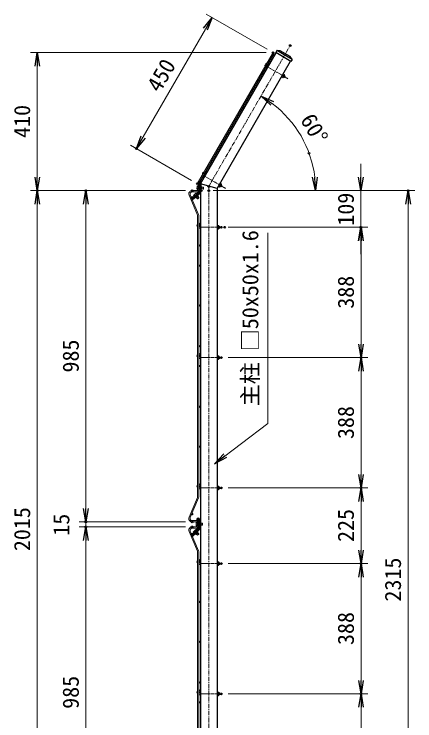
# Model space of a CAD drawing. Units: millimetres, scale not verified. Extents: x -4200 to 4200, y -2970 to 2970.
# Drawn here: x -579 to 611, y -1308 to 794 of the extents above; entities that cross this region are included whole.
import ezdxf
from ezdxf.enums import TextEntityAlignment as Align

# ---------------------------------------------------------------- set-up
doc = ezdxf.new("R2010")
doc.units = ezdxf.units.MM
doc.header["$LTSCALE"] = 10
doc.header["$PDMODE"] = 32
doc.header["$PDSIZE"] = 5
for name, pattern in [('USER1', [2, 1.25, -0.25, 0.25, -0.25]), ('USER2', [0.375, 0.25, -0.125]), ('USER3', [1.125, 0.75, -0.125, 0.125, -0.125])]:
    doc.linetypes.add(name, pattern=pattern)
for name, color, linetype, lineweight in [('0-2_D-BMK', 2, 'USER1', 13), ('0-3_D-STR2', 7, 'Continuous', 9), ('0-4_D-STR-DIM', 7, 'Continuous', 13), ('0-5_0', 7, 'Continuous', 25), ('0-7_D-STR-TXT', 7, 'Continuous', 13), ('0-8_D-STR3', 3, 'Continuous', 13), ('0-9_D-STR1', 1, 'Continuous', 25)]:
    doc.layers.add(name, color=color, linetype=linetype, lineweight=lineweight)
doc.layers.add('0-6_DEFPOINTS', color=7, linetype='Continuous')
doc.styles.add('ＭＳ ゴシック', font='')
doc.styles.get('ＭＳ ゴシック').set_extended_font_data('MS Gothic')

# ---------------------------------------------------------------- blocks, each defined once
blk = doc.blocks.new('_OPEN')
at = {"layer": '0-5_0'}
blk.add_line((0, 0), (-10, 0), dxfattribs=at)
blk.add_lwpolyline([(-10, 1.667), (0, 0), (-10, -1.667)], dxfattribs=at)

msp = doc.modelspace()

# ---------------------------------------------------------------- linework, layer by layer
at = {"layer": '0-2_D-BMK'}
for p, q in [((-1.02, 281.64), (240.89, 700.63)), ((-1.02, 282.54), (-1.02, -2080.1))]:
    msp.add_line(p, q, dxfattribs=at)
at = {"layer": '0-2_D-BMK', "linetype": 'USER3'}
for p, q in [((164.22, 642.45), (234.32, 601.97)), ((-21.02, 316.38), (49.08, 275.91)), ((-27.42, 160.2), (36.42, 160.2)), ((-27.42, -227.3), (36.42, -227.3)), ((-27.42, -614.8), (36.42, -614.8)), ((-27.42, -839.8), (36.42, -839.8)), ((-27.42, -1227.3), (36.42, -1227.3))]:
    msp.add_line(p, q, dxfattribs=at)
at = {"layer": '0-3_D-STR2'}
for p, q in [((189.89, 679.41), (-35.11, 289.7)), ((193.01, 677.61), (-31.99, 287.9)), ((193.01, 677.61), (189.89, 679.41)), ((-31.99, 287.9), (-35.11, 289.7)), ((-59.52, 255.29), (-34.62, 196.64)), ((-56.21, 256.7), (-31.31, 198.04)), ((-28.52, 269.2), (-50.32, 269.2)), ((-28.52, 265.6), (-50.32, 265.6)), ((-28.52, 265.6), (-28.52, 269.2)), ((-28.52, 265.6), (-28.52, 269.2)), ((-34.12, -640.74), (-34.12, 194.14)), ((-30.52, -640.74), (-30.52, 194.14)), ((-59.52, -701.9), (-34.62, -643.24)), ((-56.21, -703.3), (-31.31, -644.65)), ((-28.52, -712.2), (-50.32, -712.2)), ((-28.52, -712.2), (-28.52, -715.8)), ((-28.52, -715.8), (-50.32, -715.8)), ((-28.52, -730.8), (-50.32, -730.8)), ((-28.52, -734.4), (-50.32, -734.4)), ((-28.52, -734.4), (-28.52, -730.8)), ((-59.52, -744.71), (-34.62, -803.36)), ((-56.21, -743.3), (-31.31, -801.96)), ((-34.12, -1640.74), (-34.12, -805.86)), ((-30.52, -1640.74), (-30.52, -805.86))]:
    msp.add_line(p, q, dxfattribs=at)
for centre in [(174.57, 642.07), (159.57, 616.09), (102.07, 516.5), (44.57, 416.9), (-12.93, 317.31), (-27.93, 291.33), (-32.02, 263.8), (-49.78, 246.17), (-28.72, 164.63), (-28.72, 106.05), (-28.72, 46.15), (-28.72, -72.35), (-28.72, -193.35), (-28.72, -222.87), (-28.72, -252.35), (-28.72, -373.52), (-28.72, -492.16), (-28.72, -610.4), (-49.78, -692.78), (-32.02, -710.4), (-32.02, -736.2), (-49.78, -753.83), (-28.72, -835.37), (-28.72, -953.85), (-28.72, -1072.35), (-28.72, -1193.35), (-28.72, -1222.87), (-28.72, -1252.35)]:
    msp.add_circle(centre, 1.8, dxfattribs=at)
for centre, radius, start, end in [((-50.32, 259.2), 10, 90, 203), ((-50.32, 259.2), 6.4, 90, 203), ((-40.52, 194.14), 6.4, 0, 23), ((-40.52, 194.14), 10, 0, 23), ((-40.52, -640.74), 6.4, 337, 0), ((-40.52, -640.74), 10, 337, 0), ((-50.32, -705.8), 10, 157, 270), ((-50.32, -705.8), 6.4, 157, 270), ((-50.32, -740.8), 10, 90, 203), ((-50.32, -740.8), 6.4, 90, 203), ((-40.52, -805.86), 6.4, 0, 23), ((-40.52, -805.86), 10, 0, 23)]:
    msp.add_arc(centre, radius, start, end, dxfattribs=at)
at = {"layer": '0-4_D-STR-DIM'}
for p, q in [((172.57, 689.41), (-8.47, 793.94)), ((-11.15, 749.29), (-196.15, 428.86)), ((169.89, 679.41), (-530.52, 679.41)), ((-510.52, 639.41), (-510.52, 309.2)), ((-52.43, 299.7), (-233.47, 404.22)), ((450.99, 309.2), (450.99, 349.2)), ((-70.32, 269.2), (-530.52, 269.2)), ((-70.32, 269.2), (-530.52, 269.2)), ((-70.32, 269.2), (-386.04, 269.2)), ((11.8, 269.2), (336.62, 269.2)), ((18.98, 269.2), (611.34, 269.2)), ((18.98, 269.2), (470.99, 269.2)), ((450.99, 269.2), (450.99, 160.2)), ((-510.52, 229.2), (-510.52, -1705.8)), ((-366.04, -675.8), (-366.04, 229.2)), ((591.34, -2005.8), (591.34, 229.2)), ((56.42, 160.2), (471.34, 160.2)), ((66.42, 160.2), (470.99, 160.2)), ((450.99, 120.2), (450.99, 80.2)), ((451.34, 120.2), (451.34, -187.3)), ((56.42, -227.3), (471.34, -227.3)), ((56.42, -227.3), (471.34, -227.3)), ((451.34, -267.3), (451.34, -574.8)), ((56.42, -614.8), (471.34, -614.8)), ((56.42, -614.8), (471.34, -614.8)), ((-366.04, -675.8), (-366.04, -635.8)), ((451.34, -654.8), (451.34, -799.8)), ((-70.32, -715.8), (-386.04, -715.8)), ((-70.32, -715.8), (-386.04, -715.8)), ((-70.32, -730.8), (-386.04, -730.8)), ((-70.32, -730.8), (-386.04, -730.8)), ((-366.04, -730.8), (-366.04, -715.8)), ((-366.04, -1675.8), (-366.04, -770.8)), ((-366.04, -770.8), (-366.04, -810.8)), ((56.42, -839.8), (471.34, -839.8)), ((56.42, -839.8), (471.34, -839.8)), ((451.34, -879.8), (451.34, -1187.3)), ((56.42, -1227.3), (471.34, -1227.3)), ((56.42, -1227.3), (471.34, -1227.3)), ((451.34, -1267.3), (451.34, -1574.8))]:
    msp.add_line(p, q, dxfattribs=at)
msp.add_arc((-8.2, 269.2), 324.82, 7.06011, 52.93989, dxfattribs=at)
at = {"layer": '0-6_DEFPOINTS'}
for p in [(240.89, 700.63), (189.89, 679.41), (189.89, 679.41), (-216.15, 394.22), (297.03, 380.29), (-35.11, 289.7), (-1.02, 281.64), (-510.52, 269.2), (-366.04, 269.2), (-50.74, 269.2), (-50.32, 269.2), (-23.46, 269.2), (-1.02, 269.2), (-1.02, 269.2), (591.34, 269.2), (36.42, 160.2), (46.42, 160.2), (450.99, 160.2), (36.42, -227.3), (451.34, -227.3), (36.42, -614.8), (451.34, -614.8), (-366.04, -715.8), (-50.32, -715.8), (-366.04, -730.8), (-50.32, -730.8), (36.42, -839.8), (451.34, -839.8), (36.42, -1227.3), (451.34, -1227.3)]:
    msp.add_point(p, dxfattribs=at)
at = {"layer": '0-7_D-STR-TXT'}
msp.add_lwpolyline([(174.32, 143.84), (174.32, -423.32), (17.64, -541.82)], dxfattribs=at)
at = {"layer": '0-8_D-STR3'}
for p, q in [((171.19, 635.42), (173.18, 634.27)), ((173.79, 639.92), (175.78, 638.77)), ((173.89, 644.49), (178.63, 646.5)), ((178.63, 646.5), (177.11, 650.07)), ((220.55, 616.3), (215.02, 606.73)), ((222.75, 611.84), (219.17, 613.91)), ((223.88, 612.8), (219.63, 605.44)), ((224.13, 614.24), (220.55, 616.3)), ((218.61, 604.67), (215.02, 606.73)), ((219.99, 607.06), (216.4, 609.13)), ((220.5, 606.95), (223.19, 605.4)), ((-13.61, 319.73), (-8.87, 321.74)), ((-8.87, 321.74), (-10.39, 325.31)), ((-16.31, 310.66), (-14.32, 309.51)), ((-13.71, 315.16), (-11.72, 314.01)), ((-35.55, 282.24), (-36.13, 274.08)), ((-32.04, 275.16), (-35.67, 275.42)), ((-31.66, 280.6), (-35.28, 280.85)), ((-31.47, 283.32), (-35.09, 283.57)), ((-32.23, 272.44), (-31.47, 283.32)), ((-29.9, 274.74), (-32.06, 274.89)), ((-30.01, 275.34), (-32.02, 275.49)), ((-30.9, 280.22), (-31.68, 280.27)), ((-31.01, 280.83), (-31.64, 280.87)), ((-26.79, 280.53), (-29.42, 280.72)), ((-26.84, 279.93), (-29.3, 280.11)), ((-27.17, 275.14), (-28.42, 275.23)), ((-27.22, 274.55), (-28.31, 274.62)), ((-17.7, 273.87), (-22.66, 274.22)), ((-17.06, 274.43), (-22.62, 274.82)), ((-16.72, 279.22), (-22.28, 279.61)), ((-17.27, 279.86), (-22.23, 280.21)), ((-17.27, 279.86), (-17.7, 273.87)), ((-17.06, 274.43), (-17.7, 273.87)), ((-16.72, 279.22), (-17.27, 279.86)), ((-16.72, 279.22), (-17.06, 274.43)), ((31.11, 279.91), (27.52, 281.97)), ((32.49, 282.3), (28.9, 284.37)), ((35.25, 287.08), (31.67, 289.15)), ((36.38, 288.04), (32.13, 280.68)), ((33, 282.19), (35.69, 280.64)), ((36.63, 289.48), (33.05, 291.54)), ((-46.19, 254.67), (-43.84, 251.9)), ((-39.16, 261.13), (-45.39, 255.83)), ((-45.38, 250.6), (-34, 260.27)), ((-44.34, 249.38), (-32.96, 259.05)), ((-44.12, 256.44), (-41.76, 253.67)), ((-40.94, 252.27), (-40.35, 251.58)), ((-40.48, 252.66), (-39.9, 251.97)), ((-39.97, 259.97), (-37.61, 257.2)), ((-32.06, 252.63), (-38.15, 247.46)), ((-37.89, 261.73), (-35.54, 258.96)), ((-36.82, 255.77), (-36.24, 255.08)), ((-36.37, 256.16), (-35.78, 255.47)), ((-35.86, 272.7), (-32.23, 272.44)), ((-32.06, 252.63), (-33.01, 253.75)), ((-29.1, 270.33), (-27.57, 270.61)), ((-28.09, 266.36), (-28.53, 264.92)), ((-52.38, 245.56), (-50.85, 245.94)), ((-34.59, 244.8), (-37.39, 248.1)), ((-33.74, 244.73), (-36.94, 248.49)), ((-30.02, 248.69), (-34.59, 244.8)), ((-33.74, 244.73), (-34.59, 244.8)), ((-30.09, 247.84), (-33.74, 244.73)), ((-30.09, 247.84), (-33.28, 251.6)), ((-30.02, 248.69), (-32.82, 251.99)), ((-30.09, 247.84), (-30.02, 248.69)), ((-34.54, 170.09), (-34.12, 170.66)), ((-28.32, 162.8), (-26.02, 162.8)), ((-28.32, 157.6), (-26.02, 157.6)), ((28.12, 165.72), (23.98, 165.72)), ((28.12, 162.96), (23.98, 162.96)), ((28.12, 157.44), (23.98, 157.44)), ((28.12, 154.67), (23.98, 154.67)), ((28.62, 164.36), (28.62, 155.86)), ((28.62, 162.8), (31.72, 162.8)), ((28.62, 157.6), (31.72, 157.6)), ((31.72, 162.8), (31.72, 157.6)), ((-34.54, -217.41), (-34.12, -216.84)), ((-27.42, -216.59), (-30.52, -214.25)), ((-30.39, -220.54), (-27.42, -216.59)), ((-28.32, -224.7), (-26.02, -224.7)), ((-28.32, -229.9), (-26.02, -229.9)), ((28.12, -221.78), (23.98, -221.78)), ((28.12, -224.54), (23.98, -224.54)), ((28.12, -230.06), (23.98, -230.06)), ((28.62, -223.14), (28.62, -231.64)), ((28.62, -224.7), (31.72, -224.7)), ((28.62, -229.9), (31.72, -229.9)), ((31.72, -224.7), (31.72, -229.9)), ((28.12, -232.83), (23.98, -232.83)), ((-34.54, -604.91), (-34.12, -604.34)), ((-27.42, -604.09), (-30.52, -601.75)), ((-30.39, -608.04), (-27.42, -604.09)), ((28.12, -609.28), (23.98, -609.28)), ((-28.32, -612.2), (-26.02, -612.2)), ((-28.32, -617.4), (-26.02, -617.4)), ((28.12, -612.04), (23.98, -612.04)), ((28.12, -617.56), (23.98, -617.56)), ((28.12, -620.33), (23.98, -620.33)), ((28.62, -610.64), (28.62, -619.14)), ((28.62, -612.2), (31.72, -612.2)), ((28.62, -617.4), (31.72, -617.4)), ((31.72, -612.2), (31.72, -617.4)), ((-38.52, -718.19), (-38.52, -726.37)), ((-34.52, -716.83), (-38.16, -716.83)), ((-34.52, -719.55), (-38.16, -719.55)), ((-34.52, -725), (-38.16, -725)), ((-38.16, -727.73), (-34.52, -727.73)), ((-34.52, -727.73), (-34.52, -716.83)), ((-33.9, -719.28), (-34.52, -719.28)), ((-33.74, -719.88), (-34.52, -719.88)), ((-32.51, -724.68), (-34.52, -724.68)), ((-32.36, -725.28), (-34.52, -725.28)), ((-29.67, -719.28), (-32.3, -719.28)), ((-29.67, -719.88), (-32.14, -719.88)), ((-31.25, -729.62), (-29.75, -729.23)), ((-29.67, -724.68), (-30.91, -724.68)), ((-29.67, -725.28), (-30.76, -725.28)), ((-29.96, -733.51), (-30.3, -734.97)), ((-25.1, -726.28), (-26.56, -726.28)), ((-25.1, -718.28), (-25.1, -726.28)), ((-20.12, -719.28), (-25.1, -719.28)), ((-19.52, -719.88), (-25.1, -719.88)), ((-19.52, -724.68), (-25.1, -724.68)), ((-20.12, -725.28), (-25.1, -725.28)), ((-19.52, -719.88), (-20.12, -719.28)), ((-20.12, -719.28), (-20.12, -725.28)), ((-19.52, -724.68), (-20.12, -725.28)), ((-19.52, -719.88), (-19.52, -724.68)), ((-52.73, -755.97), (-51.23, -755.47)), ((-47.2, -746.44), (-44.65, -749.04)), ((-40.64, -739.5), (-46.48, -745.23)), ((-46.1, -750.45), (-35.43, -740)), ((-45.25, -744.53), (-42.71, -747.13)), ((-44.98, -751.59), (-34.31, -741.14)), ((-41.78, -748.46), (-41.16, -749.11)), ((-41.36, -740.72), (-38.81, -743.32)), ((-41.36, -748.04), (-40.73, -748.69)), ((-38.67, -753.07), (-39.69, -752.03)), ((-39.41, -738.81), (-36.87, -741.41)), ((-32.96, -747.48), (-38.67, -753.07)), ((-34.93, -755.47), (-37.96, -752.37)), ((-37.93, -744.69), (-37.3, -745.33)), ((-34.08, -755.47), (-37.53, -751.95)), ((-37.5, -744.27), (-36.87, -744.91)), ((-30.64, -751.27), (-34.93, -755.47)), ((-34.08, -755.47), (-34.93, -755.47)), ((-30.65, -752.12), (-34.1, -748.59)), ((-30.65, -752.12), (-34.08, -755.47)), ((-32.96, -747.48), (-33.98, -746.43)), ((-30.64, -751.27), (-33.67, -748.17)), ((-30.65, -752.12), (-30.64, -751.27)), ((-34.54, -829.91), (-34.12, -829.34)), ((-27.42, -829.09), (-30.52, -826.75)), ((-30.52, -833.2), (-27.42, -829.09)), ((-28.32, -837.2), (-26.02, -837.2)), ((28.12, -834.28), (23.98, -834.28)), ((28.12, -837.04), (23.98, -837.04)), ((28.62, -835.64), (28.62, -844.14)), ((-28.32, -842.4), (-26.02, -842.4)), ((28.12, -842.56), (23.98, -842.56)), ((28.12, -845.33), (23.98, -845.33)), ((28.62, -842.4), (31.72, -842.4)), ((-34.54, -1217.41), (-34.12, -1216.84)), ((-27.42, -1216.59), (-30.52, -1214.25)), ((-30.39, -1220.54), (-27.42, -1216.59)), ((-28.32, -1224.7), (-26.02, -1224.7)), ((-28.32, -1229.9), (-26.02, -1229.9)), ((28.12, -1221.78), (23.98, -1221.78)), ((28.12, -1224.54), (23.98, -1224.54)), ((28.12, -1230.06), (23.98, -1230.06)), ((28.12, -1232.83), (23.98, -1232.83)), ((28.62, -1223.14), (28.62, -1231.64)), ((28.62, -1224.7), (31.72, -1224.7)), ((28.62, -1229.9), (31.72, -1229.9)), ((31.72, -1224.7), (31.72, -1229.9))]:
    msp.add_line(p, q, dxfattribs=at)
at = {"layer": '0-8_D-STR3', "linetype": 'USER2'}
for p, q in [((-34.32, 275.32), (-34.28, 275.32)), ((-33.75, 283.48), (-33.7, 283.48)), ((-39.09, 258.94), (-39.06, 258.91)), ((-37.02, 260.71), (-36.99, 260.67)), ((-34.52, 272.6), (-34.47, 272.6)), ((-46.26, -747.4), (-46.22, -747.43)), ((-40.42, -741.68), (-40.38, -741.71)), ((-38.47, -739.77), (-38.44, -739.81))]:
    msp.add_line(p, q, dxfattribs=at)
at = {"layer": '0-8_D-STR3', "lineweight": 25}
for p, q in [((-32.87, 291.02), (-29.1, 270.33)), ((-31.27, 290.91), (-27.57, 270.61)), ((-26.09, 290.55), (-28.04, 262.94)), ((-24.49, 290.43), (-26.44, 262.85)), ((-22.16, 281.2), (-23.62, 281.31)), ((-28.8, 261.41), (-51.41, 242.19)), ((-27.74, 260.21), (-50.37, 240.97)), ((-28.8, 261.41), (-27.74, 260.21)), ((-51.41, 242.19), (-50.37, 240.97)), ((-38.15, 247.46), (-39.1, 248.57)), ((-36.47, -709.24), (-31.25, -729.62)), ((-34.87, -709.24), (-29.75, -729.23)), ((-29.67, -709.24), (-29.67, -736.91)), ((-28.07, -709.24), (-28.07, -736.89)), ((-25.1, -718.28), (-26.56, -718.28)), ((-30.32, -738.5), (-51.52, -759.26)), ((-29.18, -739.62), (-50.4, -760.4)), ((-30.32, -738.5), (-29.18, -739.62)), ((-51.52, -759.26), (-50.4, -760.4))]:
    msp.add_line(p, q, dxfattribs=at)
at = {"layer": '0-8_D-STR3'}
for points in [[(223.1, 611.45), (225.79, 609.9), (223.19, 605.4)], [(-22.16, 281.2), (-22.73, 273.23), (-24.18, 273.33)], [(35.6, 286.69), (38.29, 285.14), (35.69, 280.64)], [(-30.52, 166.8), (-27.42, 170.91), (-30.52, 173.25)], [(28.62, -837.2), (31.72, -837.2), (31.72, -842.4)]]:
    msp.add_lwpolyline(points, dxfattribs=at)
for centre, radius, start, end in [((175.09, 642.17), 7.8, 108.03844, 191.96156), ((175.09, 642.17), 7.8, 223.6171, 240), ((175.09, 642.17), 2.6, 182.203, 240), ((214.98, 613.14), 7.88, 309.48158, 350.51842), ((222, 613.87), 2.16, 290.19668, 9.80332), ((221.86, 609.17), 4, 289.4584, 10.5416), ((217.89, 606.67), 2.13, 289.53759, 10.46241), ((-12.41, 317.41), 7.8, 108.03844, 191.96156), ((-12.41, 317.41), 2.6, 182.203, 240), ((-12.41, 317.41), 7.8, 223.6171, 240), ((-33.41, 273.89), 2.73, 145.95884, 205.95884), ((-25.51, 277.43), 10.35, 160.69736, 191.22032), ((-32.83, 282.05), 2.73, 145.95884, 205.95884), ((30.39, 281.91), 2.13, 289.53759, 10.46241), ((27.48, 288.38), 7.88, 309.48158, 350.51842), ((34.5, 289.11), 2.16, 290.19668, 9.80332), ((34.36, 284.41), 4, 289.4584, 10.5416), ((-43.63, 253.76), 2.73, 100.36784, 160.36784), ((-35.57, 250.59), 10.35, 115.10636, 145.62932), ((-37.4, 259.05), 2.73, 100.36784, 160.36784), ((-30.71, 263.27), 4.05, 49.64531, 217.39881), ((-34.26, 260.57), 0.4, 310.36784, 35.3793), ((-30.51, 263.24), 2.6, 40.36784, 215.3793), ((-34.26, 260.57), 2, 310.36784, 35.3793), ((-48.86, 247.72), 4.13, 44.46022, 211.62437), ((-48.87, 247.63), 2.6, 45.35638, 220.36784), ((-45.64, 250.9), 2, 225.35638, 310.36784), ((-45.64, 250.9), 0.4, 225.35638, 310.36784), ((-40.26, 247.47), 1.6, 40.36784, 130.36784), ((-28.32, 165.4), 7.8, 143, 221.96156), ((-28.32, 165.4), 2.6, 212.203, 270), ((-28.32, 165.4), 7.8, 253.6171, 270), ((26.46, 164.34), 2.16, 320.19668, 39.80332), ((20.74, 160.2), 7.88, 339.48158, 20.51842), ((26.5, 156.05), 2.13, 319.53759, 40.46241), ((28.68, 160.2), 4, 319.4584, 40.5416), ((-28.32, -222.1), 7.8, 143, 221.96156), ((-28.32, -222.1), 2.6, 143, 147.797), ((-28.32, -222.1), 2.6, 212.203, 270), ((-28.32, -222.1), 7.8, 253.6171, 270), ((26.46, -223.16), 2.16, 320.19668, 39.80332), ((20.74, -227.3), 7.88, 339.48158, 20.51842), ((26.5, -231.45), 2.13, 319.53759, 40.46241), ((28.68, -227.3), 4, 319.4584, 40.5416), ((-28.32, -609.6), 7.8, 143, 221.96156), ((-28.32, -609.6), 2.6, 143, 147.797), ((26.46, -610.66), 2.16, 320.19668, 39.80332), ((-28.32, -609.6), 2.6, 212.203, 270), ((-28.32, -609.6), 7.8, 253.6171, 270), ((20.74, -614.8), 7.88, 339.48158, 20.51842), ((26.5, -618.95), 2.13, 319.53759, 40.46241), ((28.68, -614.8), 4, 319.4584, 40.5416), ((-35.8, -718.19), 2.73, 150, 210), ((-28.17, -722.28), 10.35, 164.73852, 195.26148), ((-35.8, -726.37), 2.73, 150, 210), ((-32.36, -736.77), 4.05, 53.68647, 221.43997), ((-32.15, -736.79), 2.6, 44.409, 219.42046), ((-26.47, -727.87), 1.6, 90, 180), ((-49.37, -753.56), 4.13, 48.50138, 215.66553), ((-49.37, -753.65), 2.6, 49.39754, 224.409), ((-46.38, -750.16), 2, 229.39754, 314.409), ((-44.57, -747.17), 2.73, 104.409, 164.409), ((-46.38, -750.16), 0.4, 229.39754, 314.409), ((-36.32, -749.76), 10.35, 119.14752, 149.67048), ((-40.77, -753.21), 1.6, 44.409, 134.409), ((-38.73, -741.45), 2.73, 104.409, 164.409), ((-35.71, -739.71), 0.4, 314.409, 39.42046), ((-32.78, -745.38), 1.6, 134.409, 224.409), ((-35.71, -739.71), 2, 314.409, 39.42046), ((-28.32, -834.6), 7.8, 143, 221.96156), ((-28.32, -834.6), 2.6, 212.203, 270), ((26.46, -835.66), 2.16, 320.19668, 39.80332), ((20.74, -839.8), 7.88, 339.48158, 20.51842), ((28.68, -839.8), 4, 319.4584, 40.5416), ((-28.32, -834.6), 7.8, 253.6171, 270), ((26.5, -843.95), 2.13, 319.53759, 40.46241), ((-28.32, -1222.1), 7.8, 143, 221.96156), ((-28.32, -1222.1), 2.6, 143, 147.797), ((-28.32, -1222.1), 2.6, 212.203, 270), ((-28.32, -1222.1), 7.8, 253.6171, 270), ((26.46, -1223.16), 2.16, 320.19668, 39.80332), ((20.74, -1227.3), 7.88, 339.48158, 20.51842), ((26.5, -1231.45), 2.13, 319.53759, 40.46241), ((28.68, -1227.3), 4, 319.4584, 40.5416)]:
    msp.add_arc(centre, radius, start, end, dxfattribs=at)
at = {"layer": '0-8_D-STR3', "lineweight": 25}
for centre, radius, start, end in [((-28.68, 290.73), 4.2, 355.95884, 175.95884), ((-28.68, 290.73), 2.6, 355.95884, 175.95884), ((-24.21, 271.73), 1.6, 85.95884, 175.95884), ((-23.42, 282.89), 1.6, 175.95884, 265.95884), ((-31.73, 254.71), 1.6, 130.36784, 220.36784), ((-30.33, 263.13), 2.3, 311.55884, 355.95884), ((-30.33, 263.13), 3.9, 311.55884, 355.95884), ((-32.27, -709.24), 4.2, 0, 180), ((-32.27, -709.24), 2.6, 0, 180), ((-26.47, -716.68), 1.6, 180, 270), ((-31.97, -736.89), 2.3, 315.6, 0), ((-31.97, -736.89), 3.9, 315.6, 0)]:
    msp.add_arc(centre, radius, start, end, dxfattribs=at)
at = {"layer": '0-9_D-STR1'}
for p, q in [((243.32, 653.35), (197.95, 679.55)), ((246.82, 659.42), (201.45, 685.62)), ((240.86, 667.48), (211.41, 684.48)), ((23.99, 275.85), (242.29, 653.95)), ((246.82, 659.42), (240.86, 667.48)), ((246.82, 659.42), (243.32, 653.35)), ((-26.02, 289.24), (-26.02, -2045.8)), ((23.98, 275.85), (23.98, -2045.8))]:
    msp.add_line(p, q, dxfattribs=at)
for points in [[(23.98, 275.85), (-26.02, 289.24), (198.98, 678.95)], [(211.41, 684.48), (201.45, 685.62), (197.95, 679.55)]]:
    msp.add_lwpolyline(points, dxfattribs=at)

# ---------------------------------------------------------------- block references
at = {"layer": '0-4_D-STR-DIM', "xscale": 4, "yscale": 4}
for p, rotation in [((8.85, 783.94), 60), ((-510.52, 679.41), 90), ((154.21, 550.5), 146.46994), ((-216.15, 394.22), 240), ((-510.52, 269.2), 270), ((316.62, 269.2), 273.53006), ((450.99, 269.2), 270), ((-510.52, 269.2), 90), ((-366.04, 269.2), 90), ((591.34, 269.2), 90), ((450.99, 160.2), 90), ((451.34, 160.2), 90), ((451.34, -227.3), 270), ((451.34, -227.3), 90), ((451.34, -614.8), 270), ((451.34, -614.8), 90), ((-366.04, -715.8), 270), ((-366.04, -715.8), 270), ((-366.04, -730.8), 90), ((-366.04, -730.8), 90), ((451.34, -839.8), 270), ((451.34, -839.8), 90), ((451.34, -1227.3), 270), ((451.34, -1227.3), 90)]:
    msp.add_blockref('_OPEN', p, dxfattribs=dict(at, rotation=rotation))
at = {"layer": '0-7_D-STR-TXT', "xscale": 4, "yscale": 4, "rotation": 217.09905}
msp.add_blockref('_OPEN', (16.04, -543.02), dxfattribs=at)

# ---------------------------------------------------------------- texts
at = {"layer": '0-4_D-STR-DIM', "style": 'ＭＳ ゴシック'}
for s, rotation, p in [('450', 60, (-133.74, 550.45)), ('410', 90, (-517.27, 425.8)), ('60°', 300, (256.92, 473.13)), ('109', 90, (444.59, 164.91)), ('388', 90, (444.59, -82.05)), ('985', 90, (-372.79, -271.78)), ('388', 90, (444.59, -469.55)), ('2015', 90, (-517.27, -802.9)), ('225', 90, (444.59, -775.65)), ('15', 90, (-400.79, -757.05)), ('2315', 90, (584.59, -952.9)), ('388', 90, (444.59, -1082.05)), ('985', 90, (-372.79, -1271.78))]:
    msp.add_text(s, height=48.09, rotation=rotation, dxfattribs=at).set_placement(p, align=Align.BOTTOM_LEFT)
at = {"layer": '0-7_D-STR-TXT', "style": 'ＭＳ ゴシック'}
msp.add_text('主柱 □50x50x1.6', height=48.09, rotation=90, dxfattribs=at).set_placement((160.59, -372.4), align=Align.BOTTOM_LEFT)

doc.saveas('drawing.dxf')
